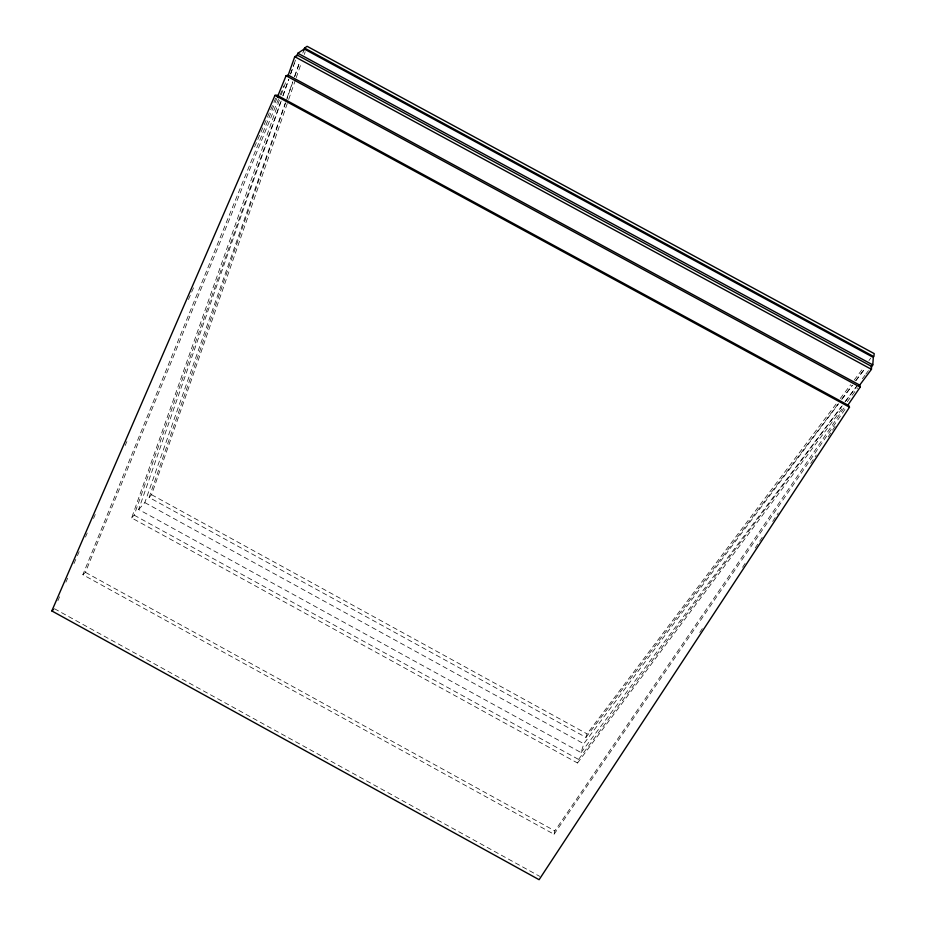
<?xml version="1.0" encoding="UTF-8"?>
<svg xmlns="http://www.w3.org/2000/svg" width="926" height="926" viewBox="0 0 926 926"><rect width="100%" height="100%" fill="white"/><g stroke="black" fill="none" stroke-linecap="round" stroke-linejoin="round"><path stroke-width="0.69" stroke-dasharray="4.63 3.47" d="M276.805 98.469L82.865 574.722L554.061 834.28L554.836 830.877L845.01 406.56M279.351 100.228L131.642 517.912L577.511 762.989L578.576 759.436L842.209 405.831M281.203 101.05L138.657 509.485L581.077 752.595L583.785 743.763L838.632 403.69M285.671 102.705L149.132 497.459L585.961 737.397L587.061 733.878L836.768 403.146M286.146 101.339L292.755 82.217M294.642 76.754L299.839 61.729M149.132 497.459L151.575 494.704L288.206 100.818M288.68 99.452L295.764 79.011M296.239 77.645L301.436 62.655M304.272 54.472L305.221 51.752M283.101 95.586L288.831 79.196M290.729 73.733L293.588 65.538M294.074 64.172L295.498 60.074M138.657 509.485L144.838 502.61L285.092 103.504M287.014 98.052L292.755 81.708M294.665 76.256L299.931 61.266M302.802 53.095L304.249 49.009M281.272 94.788L286.562 79.821M131.642 517.912L134.143 515.157L280.879 101.362M282.8 95.91L288.599 79.578M290.532 74.138L294.387 63.246M82.865 574.722L85.412 572.337L279.502 96.512M280.046 95.17L283.865 85.817M57.863 600.742L59.588 596.761M65.92 582.165L67.644 578.194M73.976 563.598L76.846 556.954M77.425 555.635L79.15 551.653M85.47 537.057L87.194 533.075M93.526 518.479L95.251 514.497M125.16 445.499L126.885 441.517M188.418 299.538L193.592 287.592M254.557 146.933L276.978 95.181M699.778 632.493L702.95 627.666M742.571 567.302L745.731 562.476M755.246 547.995L763.163 535.923M772.678 521.431L778.222 512.981M810.713 463.486L816.257 455.036M828.145 436.922L836.062 424.849M554.061 834.28L846.295 407.428M845.669 401.19L856.897 386.119M577.511 762.989L843.783 406.398M847.244 401.768L857.615 387.878M842.104 399.06L852.499 385.181M855.971 380.551L865.509 367.83M581.077 752.595L841.537 406.421M845.01 401.803L856.295 386.802M862.372 378.722L864.977 375.261M865.845 374.104L868.449 370.643M840.241 398.539L850.681 384.707M854.166 380.1L863.738 367.425M868.958 360.503L870.695 358.2M585.961 737.397L838.134 403.933M841.63 399.314L852.094 385.471M855.589 380.852L865.185 368.154M151.575 494.704L587.061 733.878M144.838 502.61L583.785 743.763M134.143 515.157L578.576 759.436M85.412 572.337L554.836 830.877M54.414 608.706L539.719 876.355"/><path stroke-width="1.39" d="M859.351 385.552L871.447 369.347L871.597 366.407L297.281 55.085L294.746 56.694L288.009 75.747M871.053 367.182L872.79 364.879L873.311 357.413L304.249 49.009L297.883 53.245L296.933 55.977M303.624 50.803L304.573 48.071L307.108 46.3L874.179 353.593L873.913 356.626L304.573 48.071M277.349 97.137L286.076 75.724L288.229 75.122L859.687 385.1L860.173 387.161L847.927 405.044M51.821 610.928L274.999 95.332L276.978 95.181L848.748 405.53L849.512 407.185L539.106 879.7L51.821 610.928L53.558 609.447M297.883 53.245L872.79 364.879M294.746 56.694L871.447 369.347M286.076 75.724L860.173 387.161M274.999 95.332L849.512 407.185"/></g></svg>
